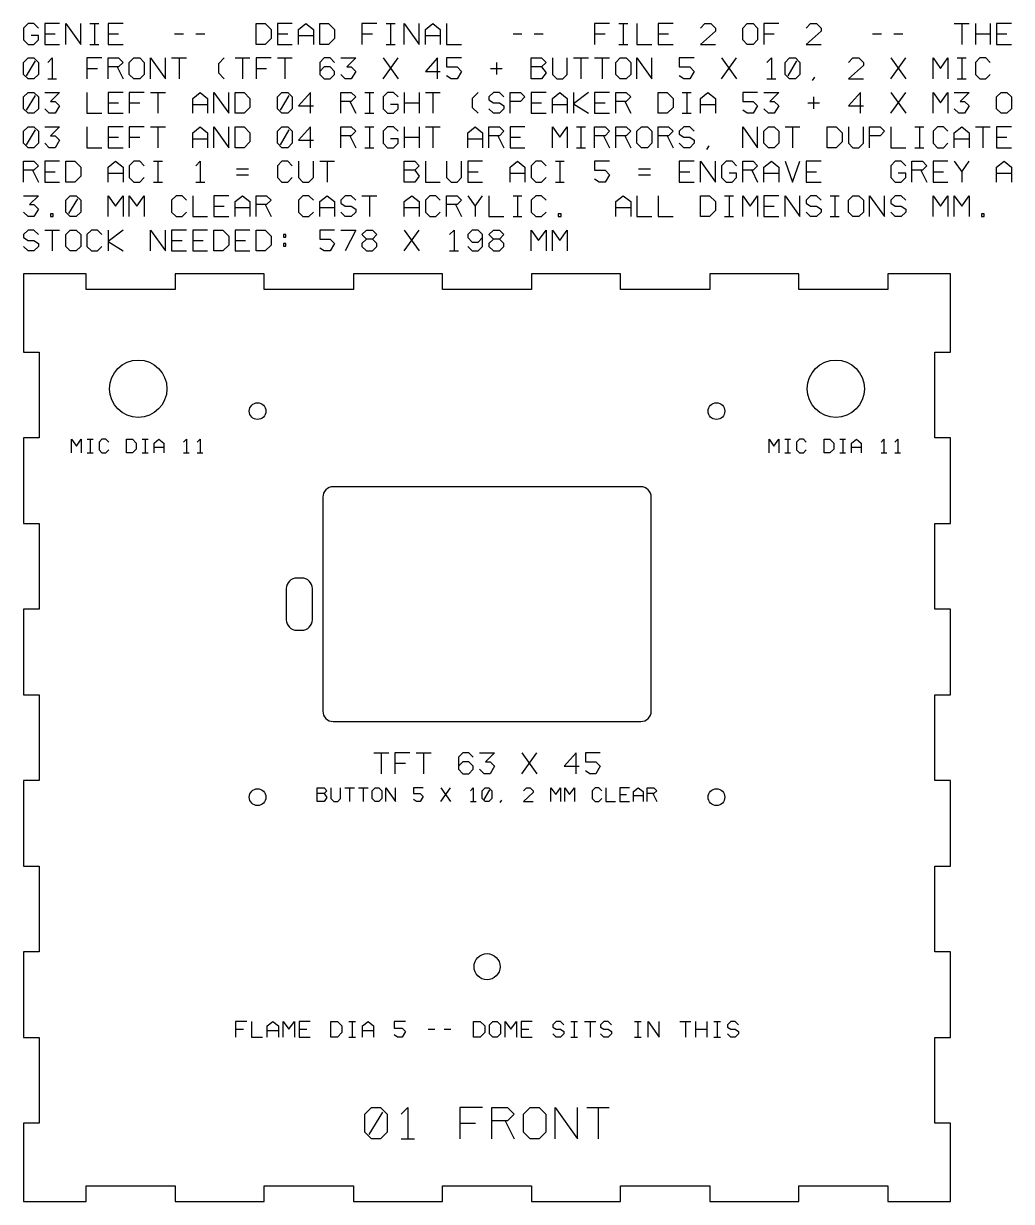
# Model space of a CAD drawing. Extents: x 10 to 567, y 10 to 236.
# Drawn here: x 10 to 199.5, y 10 to 235.8 of the extents above; entities that cross this region are included whole.
import ezdxf

# ---------------------------------------------------------------- set-up
doc = ezdxf.new("R2010")
doc.units = 0
for name, color, linetype in [('CUT', 1, 'Continuous'), ('ENGRAVE', 5, 'Continuous'), ('NOTES', 8, 'Continuous')]:
    doc.layers.add(name, color=color, linetype=linetype)

msp = doc.modelspace()

# ---------------------------------------------------------------- linework, layer by layer
at = {"layer": 'CUT', "color": 1}
msp.add_lwpolyline([(10, 10), (22, 10), (22, 13), (39.09, 13), (39.09, 10), (56.18, 10), (56.18, 13), (73.27, 13), (73.27, 10), (90.36, 10), (90.36, 13), (107.44, 13), (107.44, 10), (124.53, 10), (124.53, 13), (141.62, 13), (141.62, 10), (158.71, 10), (158.71, 13), (175.8, 13), (175.8, 10), (187.8, 10), (187.8, 25), (184.8, 25), (184.8, 41.42), (187.8, 41.42), (187.8, 57.84), (184.8, 57.84), (184.8, 74.27), (187.8, 74.27), (187.8, 90.69), (184.8, 90.69), (184.8, 107.11), (187.8, 107.11), (187.8, 123.53), (184.8, 123.53), (184.8, 139.96), (187.8, 139.96), (187.8, 156.38), (184.8, 156.38), (184.8, 172.8), (187.8, 172.8), (187.8, 187.8), (175.8, 187.8), (175.8, 184.8), (158.71, 184.8), (158.71, 187.8), (141.62, 187.8), (141.62, 184.8), (124.53, 184.8), (124.53, 187.8), (107.44, 187.8), (107.44, 184.8), (90.36, 184.8), (90.36, 187.8), (73.27, 187.8), (73.27, 184.8), (56.18, 184.8), (56.18, 187.8), (39.09, 187.8), (39.09, 184.8), (22, 184.8), (22, 187.8), (10, 187.8), (10, 172.8), (13, 172.8), (13, 156.38), (10, 156.38), (10, 139.96), (13, 139.96), (13, 123.53), (10, 123.53), (10, 107.11), (13, 107.11), (13, 90.69), (10, 90.69), (10, 74.27), (13, 74.27), (13, 57.84), (10, 57.84), (10, 41.42), (13, 41.42), (13, 25), (10, 25)], close=True, dxfattribs=at)
for points in [[(69.4, 102), (128.4, 102, 0.414214), (130.4, 104), (130.4, 145, 0.414214), (128.4, 147), (69.4, 147, 0.414214), (67.4, 145), (67.4, 104, 0.414214)], [(62.4, 119.5), (63.4, 119.5, 0.414214), (65.4, 121.5), (65.4, 127.5, 0.414214), (63.4, 129.5), (62.4, 129.5, 0.414214), (60.4, 127.5), (60.4, 121.5, 0.414214)]]:
    msp.add_lwpolyline(points, format="xyb", close=True, dxfattribs=at)
for centre, radius in [((32, 165.8), 5.5), ((165.8, 165.8), 5.5), ((54.9, 161.5), 1.6), ((142.9, 161.5), 1.6), ((54.9, 87.5), 1.6), ((142.9, 87.5), 1.6), ((98.9, 55), 2.5)]:
    msp.add_circle(centre, radius, dxfattribs=at)
at = {"layer": 'ENGRAVE', "color": 5}
for points in [[(19.2, 153.5), (19.2, 156.1), (20.13, 154.8), (21.06, 156.1), (21.06, 153.5)], [(22.21, 156.1), (23.33, 156.1)], [(22.77, 156.1), (22.77, 153.5)], [(26.34, 155.54), (25.78, 156.1), (25.04, 156.1), (24.48, 155.54), (24.48, 154.06), (25.04, 153.5), (25.78, 153.5), (26.34, 154.06)], [(29.75, 153.5), (29.75, 156.1), (30.87, 156.1), (31.61, 155.36), (31.61, 154.24), (30.87, 153.5), (29.75, 153.5)], [(32.76, 156.1), (33.88, 156.1)], [(33.32, 156.1), (33.32, 153.5)], [(35.03, 153.5), (35.03, 155.36), (35.96, 156.1), (36.88, 155.36), (36.88, 153.5)], [(40.67, 155.54), (41.23, 156.1), (41.23, 153.5)], [(43.31, 155.54), (43.87, 156.1), (43.87, 153.5)], [(153, 153.5), (153, 156.1), (153.93, 154.8), (154.86, 156.1), (154.86, 153.5)], [(156.01, 156.1), (157.13, 156.1)], [(156.57, 156.1), (156.57, 153.5)], [(160.14, 155.54), (159.58, 156.1), (158.84, 156.1), (158.28, 155.54), (158.28, 154.06), (158.84, 153.5), (159.58, 153.5), (160.14, 154.06)], [(163.55, 153.5), (163.55, 156.1), (164.67, 156.1), (165.41, 155.36), (165.41, 154.24), (164.67, 153.5), (163.55, 153.5)], [(166.56, 156.1), (167.68, 156.1)], [(167.12, 156.1), (167.12, 153.5)], [(168.83, 153.5), (168.83, 155.36), (169.76, 156.1), (170.68, 155.36), (170.68, 153.5)], [(174.47, 155.54), (175.03, 156.1), (175.03, 153.5)], [(177.11, 155.54), (177.67, 156.1), (177.67, 153.5)], [(35.03, 154.61), (36.88, 154.61)], [(168.83, 154.61), (170.68, 154.61)], [(22.21, 153.5), (23.33, 153.5)], [(32.76, 153.5), (33.88, 153.5)], [(40.67, 153.5), (41.79, 153.5)], [(43.31, 153.5), (44.42, 153.5)], [(156.01, 153.5), (157.13, 153.5)], [(166.56, 153.5), (167.68, 153.5)], [(174.47, 153.5), (175.59, 153.5)], [(177.11, 153.5), (178.22, 153.5)], [(77.19, 96), (80.04, 96)], [(78.61, 96), (78.61, 92)], [(84.1, 96), (81.24, 96), (81.24, 92)], [(85.3, 96), (88.16, 96)], [(86.73, 96), (86.73, 92)], [(96.27, 95.14), (95.41, 96), (94.27, 96), (93.41, 95.14), (93.41, 92.86), (94.27, 92), (95.41, 92), (96.27, 92.86), (96.27, 93.43), (95.41, 94.29), (94.27, 94.29), (93.41, 93.43)], [(97.47, 96), (100.33, 96), (98.61, 94.29), (99.47, 94.29), (100.33, 93.43), (99.47, 92), (98.33, 92), (97.47, 92.86)], [(105.59, 96), (108.44, 92)], [(105.59, 92), (108.44, 96)], [(115.99, 92), (115.99, 96), (113.7, 93.43), (116.56, 93.43)], [(120.61, 96), (117.76, 96), (117.76, 94.29), (119.76, 94.29), (120.61, 93.43), (119.76, 92), (118.61, 92), (117.76, 92.57)], [(81.24, 94), (83.24, 94)], [(66.33, 86.7), (66.33, 89.3), (67.63, 89.3), (68.18, 88.74), (67.63, 88.19), (66.33, 88.19)], [(67.63, 88.19), (68.18, 87.44), (67.63, 86.7), (66.33, 86.7)], [(68.96, 89.3), (68.96, 87.26), (69.52, 86.7), (70.26, 86.7), (70.82, 87.26), (70.82, 89.3)], [(71.6, 89.3), (73.46, 89.3)], [(72.53, 89.3), (72.53, 86.7)], [(74.24, 89.3), (76.09, 89.3)], [(75.17, 89.3), (75.17, 86.7)], [(77.43, 89.3), (78.17, 89.3), (78.73, 88.74), (78.73, 87.26), (78.17, 86.7), (77.43, 86.7), (76.87, 87.26), (76.87, 88.74), (77.43, 89.3)], [(79.51, 86.7), (79.51, 89.3), (81.37, 86.7), (81.37, 89.3)], [(86.64, 89.3), (84.79, 89.3), (84.79, 88.19), (86.09, 88.19), (86.64, 87.63), (86.09, 86.7), (85.34, 86.7), (84.79, 87.07)], [(90.06, 89.3), (91.92, 86.7)], [(90.06, 86.7), (91.92, 89.3)], [(95.71, 88.74), (96.26, 89.3), (96.26, 86.7)], [(98.53, 89.3), (99.27, 89.3), (99.83, 88.74), (99.83, 87.26), (99.27, 86.7), (98.53, 86.7), (97.97, 87.26), (97.97, 88.74), (98.53, 89.3)], [(98.34, 87.07), (99.46, 88.93)], [(105.88, 88.74), (106.44, 89.3), (107.18, 89.3), (107.74, 88.74), (107.74, 88.37), (105.88, 86.7), (107.74, 86.7)], [(111.16, 86.7), (111.16, 89.3), (112.09, 88), (113.01, 89.3), (113.01, 86.7)], [(113.79, 86.7), (113.79, 89.3), (114.72, 88), (115.65, 89.3), (115.65, 86.7)], [(120.93, 88.74), (120.37, 89.3), (119.63, 89.3), (119.07, 88.74), (119.07, 87.26), (119.63, 86.7), (120.37, 86.7), (120.93, 87.26)], [(121.71, 89.3), (121.71, 86.7), (123.56, 86.7)], [(126.2, 89.3), (124.34, 89.3), (124.34, 86.7), (126.2, 86.7)], [(126.98, 86.7), (126.98, 88.56), (127.91, 89.3), (128.84, 88.56), (128.84, 86.7)], [(129.62, 86.7), (129.62, 89.3), (130.92, 89.3), (131.47, 88.74), (130.92, 88.19), (129.62, 88.19)], [(130.73, 88.19), (131.47, 86.7)], [(95.71, 86.7), (96.82, 86.7)], [(101.65, 86.92), (101.35, 86.48)], [(124.34, 88), (125.64, 88)], [(126.98, 87.81), (128.84, 87.81)], [(52.81, 44.5), (50.66, 44.5), (50.66, 41.5)], [(50.66, 43), (52.16, 43)], [(53.71, 44.5), (53.71, 41.5), (55.85, 41.5)], [(56.75, 41.5), (56.75, 43.64), (57.82, 44.5), (58.89, 43.64), (58.89, 41.5)], [(59.79, 41.5), (59.79, 44.5), (60.86, 43), (61.94, 44.5), (61.94, 41.5)], [(64.98, 44.5), (62.84, 44.5), (62.84, 41.5), (64.98, 41.5)], [(62.84, 43), (64.34, 43)], [(68.92, 41.5), (68.92, 44.5), (70.21, 44.5), (71.06, 43.64), (71.06, 42.36), (70.21, 41.5), (68.92, 41.5)], [(72.39, 44.5), (73.68, 44.5)], [(73.04, 44.5), (73.04, 41.5)], [(75.01, 41.5), (75.01, 43.64), (76.08, 44.5), (77.15, 43.64), (77.15, 41.5)], [(83.24, 44.5), (81.09, 44.5), (81.09, 43.21), (82.59, 43.21), (83.24, 42.57), (82.59, 41.5), (81.74, 41.5), (81.09, 41.93)], [(87.61, 43), (88.89, 43)], [(90.65, 43), (91.94, 43)], [(96.31, 41.5), (96.31, 44.5), (97.59, 44.5), (98.45, 43.64), (98.45, 42.36), (97.59, 41.5), (96.31, 41.5)], [(99.99, 44.5), (100.85, 44.5), (101.49, 43.86), (101.49, 42.14), (100.85, 41.5), (99.99, 41.5), (99.35, 42.14), (99.35, 43.86), (99.99, 44.5)], [(102.39, 41.5), (102.39, 44.5), (103.46, 43), (104.54, 44.5), (104.54, 41.5)], [(107.58, 44.5), (105.44, 44.5), (105.44, 41.5), (107.58, 41.5)], [(105.44, 43), (106.94, 43)], [(113.66, 43.86), (113.02, 44.5), (112.16, 44.5), (111.52, 43.86), (111.52, 43.43), (112.16, 43), (113.02, 43), (113.66, 42.57), (113.66, 42.14), (113.02, 41.5), (112.16, 41.5), (111.52, 42.14)], [(114.99, 44.5), (116.28, 44.5)], [(115.64, 44.5), (115.64, 41.5)], [(117.61, 44.5), (119.75, 44.5)], [(118.68, 44.5), (118.68, 41.5)], [(122.79, 43.86), (122.15, 44.5), (121.29, 44.5), (120.65, 43.86), (120.65, 43.43), (121.29, 43), (122.15, 43), (122.79, 42.57), (122.79, 42.14), (122.15, 41.5), (121.29, 41.5), (120.65, 42.14)], [(127.16, 44.5), (128.45, 44.5)], [(127.81, 44.5), (127.81, 41.5)], [(129.78, 41.5), (129.78, 44.5), (131.92, 41.5), (131.92, 44.5)], [(135.86, 44.5), (138.01, 44.5)], [(136.94, 44.5), (136.94, 41.5)], [(138.91, 44.5), (138.91, 41.5)], [(138.91, 43), (141.05, 43)], [(141.05, 44.5), (141.05, 41.5)], [(142.38, 44.5), (143.66, 44.5)], [(143.02, 44.5), (143.02, 41.5)], [(147.14, 43.86), (146.49, 44.5), (145.64, 44.5), (144.99, 43.86), (144.99, 43.43), (145.64, 43), (146.49, 43), (147.14, 42.57), (147.14, 42.14), (146.49, 41.5), (145.64, 41.5), (144.99, 42.14)], [(56.75, 42.79), (58.89, 42.79)], [(72.39, 41.5), (73.68, 41.5)], [(75.01, 42.79), (77.15, 42.79)], [(114.99, 41.5), (116.28, 41.5)], [(127.16, 41.5), (128.45, 41.5)], [(142.38, 41.5), (143.66, 41.5)], [(76.74, 28), (78.46, 28), (79.74, 26.71), (79.74, 23.29), (78.46, 22), (76.74, 22), (75.46, 23.29), (75.46, 26.71), (76.74, 28)], [(76.31, 22.86), (78.89, 27.14)], [(82.4, 26.71), (83.69, 28), (83.69, 22)], [(98, 28), (93.71, 28), (93.71, 22)], [(99.8, 22), (99.8, 28), (102.8, 28), (104.09, 26.71), (102.8, 25.43), (99.8, 25.43)], [(107.17, 28), (108.89, 28), (110.17, 26.71), (110.17, 23.29), (108.89, 22), (107.17, 22), (105.89, 23.29), (105.89, 26.71), (107.17, 28)], [(111.97, 22), (111.97, 28), (116.26, 22), (116.26, 28)], [(118.06, 28), (122.34, 28)], [(120.2, 28), (120.2, 22)], [(93.71, 25), (96.71, 25)], [(102.37, 25.43), (104.09, 22)], [(82.4, 22), (84.97, 22)]]:
    msp.add_lwpolyline(points, dxfattribs=at)
at = {"layer": 'NOTES', "color": 8}
for points in [[(12.86, 234.94), (12, 235.8), (10.86, 235.8), (10, 234.94), (10, 232.66), (10.86, 231.8), (12, 231.8), (12.86, 232.66), (12.86, 233.51), (11.43, 233.51)], [(16.91, 235.8), (14.06, 235.8), (14.06, 231.8), (16.91, 231.8)], [(18.11, 231.8), (18.11, 235.8), (20.97, 231.8), (20.97, 235.8)], [(22.74, 235.8), (24.46, 235.8)], [(23.6, 235.8), (23.6, 231.8)], [(29.09, 235.8), (26.23, 235.8), (26.23, 231.8), (29.09, 231.8)], [(54.63, 231.8), (54.63, 235.8), (56.34, 235.8), (57.49, 234.66), (57.49, 232.94), (56.34, 231.8), (54.63, 231.8)], [(61.54, 235.8), (58.69, 235.8), (58.69, 231.8), (61.54, 231.8)], [(62.74, 231.8), (62.74, 234.66), (64.17, 235.8), (65.6, 234.66), (65.6, 231.8)], [(66.8, 231.8), (66.8, 235.8), (68.51, 235.8), (69.66, 234.66), (69.66, 232.94), (68.51, 231.8), (66.8, 231.8)], [(77.77, 235.8), (74.91, 235.8), (74.91, 231.8)], [(79.54, 235.8), (81.26, 235.8)], [(80.4, 235.8), (80.4, 231.8)], [(83.03, 231.8), (83.03, 235.8), (85.89, 231.8), (85.89, 235.8)], [(87.09, 231.8), (87.09, 234.66), (88.51, 235.8), (89.94, 234.66), (89.94, 231.8)], [(91.14, 235.8), (91.14, 231.8), (94, 231.8)], [(122.4, 235.8), (119.54, 235.8), (119.54, 231.8)], [(124.17, 235.8), (125.89, 235.8)], [(125.03, 235.8), (125.03, 231.8)], [(127.66, 235.8), (127.66, 231.8), (130.51, 231.8)], [(134.57, 235.8), (131.71, 235.8), (131.71, 231.8), (134.57, 231.8)], [(139.83, 234.94), (140.69, 235.8), (141.83, 235.8), (142.69, 234.94), (142.69, 234.37), (139.83, 231.8), (142.69, 231.8)], [(148.8, 235.8), (149.94, 235.8), (150.8, 234.94), (150.8, 232.66), (149.94, 231.8), (148.8, 231.8), (147.94, 232.66), (147.94, 234.94), (148.8, 235.8)], [(154.86, 235.8), (152, 235.8), (152, 231.8)], [(160.11, 234.94), (160.97, 235.8), (162.11, 235.8), (162.97, 234.94), (162.97, 234.37), (160.11, 231.8), (162.97, 231.8)], [(188.51, 235.8), (191.37, 235.8)], [(189.94, 235.8), (189.94, 231.8)], [(192.57, 235.8), (192.57, 231.8)], [(195.43, 235.8), (195.43, 231.8)], [(199.49, 235.8), (196.63, 235.8), (196.63, 231.8), (199.49, 231.8)], [(14.06, 233.8), (16.06, 233.8)], [(26.23, 233.8), (28.23, 233.8)], [(38.97, 233.8), (40.69, 233.8)], [(43.03, 233.8), (44.74, 233.8)], [(58.69, 233.8), (60.69, 233.8)], [(62.74, 233.51), (65.6, 233.51)], [(74.91, 233.8), (76.91, 233.8)], [(87.09, 233.51), (89.94, 233.51)], [(103.89, 233.8), (105.6, 233.8)], [(107.94, 233.8), (109.66, 233.8)], [(119.54, 233.8), (121.54, 233.8)], [(131.71, 233.8), (133.71, 233.8)], [(152, 233.8), (154, 233.8)], [(172.86, 233.8), (174.57, 233.8)], [(176.91, 233.8), (178.63, 233.8)], [(192.57, 233.8), (195.43, 233.8)], [(196.63, 233.8), (198.63, 233.8)], [(22.74, 231.8), (24.46, 231.8)], [(79.54, 231.8), (81.26, 231.8)], [(124.17, 231.8), (125.89, 231.8)], [(10.86, 229.2), (12, 229.2), (12.86, 228.34), (12.86, 226.06), (12, 225.2), (10.86, 225.2), (10, 226.06), (10, 228.34), (10.86, 229.2)], [(10.57, 225.77), (12.29, 228.63)], [(14.63, 228.34), (15.49, 229.2), (15.49, 225.2)], [(25.03, 229.2), (22.17, 229.2), (22.17, 225.2)], [(26.23, 225.2), (26.23, 229.2), (28.23, 229.2), (29.09, 228.34), (28.23, 227.49), (26.23, 227.49)], [(31.14, 229.2), (32.29, 229.2), (33.14, 228.34), (33.14, 226.06), (32.29, 225.2), (31.14, 225.2), (30.29, 226.06), (30.29, 228.34), (31.14, 229.2)], [(34.34, 225.2), (34.34, 229.2), (37.2, 225.2), (37.2, 229.2)], [(38.4, 229.2), (41.26, 229.2)], [(39.83, 229.2), (39.83, 225.2)], [(48.51, 229.2), (47.37, 228.06), (47.37, 226.34), (48.51, 225.2)], [(50.57, 229.2), (53.43, 229.2)], [(52, 229.2), (52, 225.2)], [(57.49, 229.2), (54.63, 229.2), (54.63, 225.2)], [(58.69, 229.2), (61.54, 229.2)], [(60.11, 229.2), (60.11, 225.2)], [(69.66, 228.34), (68.8, 229.2), (67.66, 229.2), (66.8, 228.34), (66.8, 226.06), (67.66, 225.2), (68.8, 225.2), (69.66, 226.06), (69.66, 226.63), (68.8, 227.49), (67.66, 227.49), (66.8, 226.63)], [(70.86, 229.2), (73.71, 229.2), (72, 227.49), (72.86, 227.49), (73.71, 226.63), (72.86, 225.2), (71.71, 225.2), (70.86, 226.06)], [(78.97, 229.2), (81.83, 225.2)], [(78.97, 225.2), (81.83, 229.2)], [(89.37, 225.2), (89.37, 229.2), (87.09, 226.63), (89.94, 226.63)], [(94, 229.2), (91.14, 229.2), (91.14, 227.49), (93.14, 227.49), (94, 226.63), (93.14, 225.2), (92, 225.2), (91.14, 225.77)], [(100.69, 228.34), (100.69, 226.06)], [(107.37, 225.2), (107.37, 229.2), (109.37, 229.2), (110.23, 228.34), (109.37, 227.49), (107.37, 227.49)], [(111.43, 229.2), (111.43, 226.06), (112.29, 225.2), (113.43, 225.2), (114.29, 226.06), (114.29, 229.2)], [(115.49, 229.2), (118.34, 229.2)], [(116.91, 229.2), (116.91, 225.2)], [(119.54, 229.2), (122.4, 229.2)], [(120.97, 229.2), (120.97, 225.2)], [(124.46, 229.2), (125.6, 229.2), (126.46, 228.34), (126.46, 226.06), (125.6, 225.2), (124.46, 225.2), (123.6, 226.06), (123.6, 228.34), (124.46, 229.2)], [(127.66, 225.2), (127.66, 229.2), (130.51, 225.2), (130.51, 229.2)], [(138.63, 229.2), (135.77, 229.2), (135.77, 227.49), (137.77, 227.49), (138.63, 226.63), (137.77, 225.2), (136.63, 225.2), (135.77, 225.77)], [(143.89, 229.2), (146.74, 225.2)], [(143.89, 225.2), (146.74, 229.2)], [(152.57, 228.34), (153.43, 229.2), (153.43, 225.2)], [(156.91, 229.2), (158.06, 229.2), (158.91, 228.34), (158.91, 226.06), (158.06, 225.2), (156.91, 225.2), (156.06, 226.06), (156.06, 228.34), (156.91, 229.2)], [(156.63, 225.77), (158.34, 228.63)], [(168.23, 228.34), (169.09, 229.2), (170.23, 229.2), (171.09, 228.34), (171.09, 227.77), (168.23, 225.2), (171.09, 225.2)], [(176.34, 229.2), (179.2, 225.2)], [(176.34, 225.2), (179.2, 229.2)], [(184.46, 225.2), (184.46, 229.2), (185.89, 227.2), (187.31, 229.2), (187.31, 225.2)], [(189.09, 229.2), (190.8, 229.2)], [(189.94, 229.2), (189.94, 225.2)], [(195.43, 228.34), (194.57, 229.2), (193.43, 229.2), (192.57, 228.34), (192.57, 226.06), (193.43, 225.2), (194.57, 225.2), (195.43, 226.06)], [(22.17, 227.2), (24.17, 227.2)], [(27.94, 227.49), (29.09, 225.2)], [(54.63, 227.2), (56.63, 227.2)], [(99.54, 227.2), (101.83, 227.2)], [(109.37, 227.49), (110.23, 226.34), (109.37, 225.2), (107.37, 225.2)], [(14.63, 225.2), (16.34, 225.2)], [(152.57, 225.2), (154.29, 225.2)], [(161.71, 225.54), (161.26, 224.86)], [(189.09, 225.2), (190.8, 225.2)], [(10.86, 222.6), (12, 222.6), (12.86, 221.74), (12.86, 219.46), (12, 218.6), (10.86, 218.6), (10, 219.46), (10, 221.74), (10.86, 222.6)], [(10.57, 219.17), (12.29, 222.03)], [(14.06, 222.6), (16.91, 222.6), (15.2, 220.89), (16.06, 220.89), (16.91, 220.03), (16.06, 218.6), (14.91, 218.6), (14.06, 219.46)], [(22.17, 222.6), (22.17, 218.6), (25.03, 218.6)], [(29.09, 222.6), (26.23, 222.6), (26.23, 218.6), (29.09, 218.6)], [(33.14, 222.6), (30.29, 222.6), (30.29, 218.6)], [(34.34, 222.6), (37.2, 222.6)], [(35.77, 222.6), (35.77, 218.6)], [(42.46, 218.6), (42.46, 221.46), (43.89, 222.6), (45.31, 221.46), (45.31, 218.6)], [(46.51, 218.6), (46.51, 222.6), (49.37, 218.6), (49.37, 222.6)], [(50.57, 218.6), (50.57, 222.6), (52.29, 222.6), (53.43, 221.46), (53.43, 219.74), (52.29, 218.6), (50.57, 218.6)], [(59.54, 222.6), (60.69, 222.6), (61.54, 221.74), (61.54, 219.46), (60.69, 218.6), (59.54, 218.6), (58.69, 219.46), (58.69, 221.74), (59.54, 222.6)], [(59.26, 219.17), (60.97, 222.03)], [(65.03, 218.6), (65.03, 222.6), (62.74, 220.03), (65.6, 220.03)], [(70.86, 218.6), (70.86, 222.6), (72.86, 222.6), (73.71, 221.74), (72.86, 220.89), (70.86, 220.89)], [(75.49, 222.6), (77.2, 222.6)], [(76.34, 222.6), (76.34, 218.6)], [(81.83, 221.74), (80.97, 222.6), (79.83, 222.6), (78.97, 221.74), (78.97, 219.46), (79.83, 218.6), (80.97, 218.6), (81.83, 219.46), (81.83, 220.31), (80.4, 220.31)], [(83.03, 222.6), (83.03, 218.6)], [(85.89, 222.6), (85.89, 218.6)], [(87.09, 222.6), (89.94, 222.6)], [(88.51, 222.6), (88.51, 218.6)], [(97.2, 222.6), (96.06, 221.46), (96.06, 219.74), (97.2, 218.6)], [(102.11, 221.74), (101.26, 222.6), (100.11, 222.6), (99.26, 221.74), (99.26, 221.17), (100.11, 220.6), (101.26, 220.6), (102.11, 220.03), (102.11, 219.46), (101.26, 218.6), (100.11, 218.6), (99.26, 219.46)], [(103.31, 218.6), (103.31, 222.6), (105.31, 222.6), (106.17, 221.74), (105.31, 220.89), (103.31, 220.89)], [(110.23, 222.6), (107.37, 222.6), (107.37, 218.6), (110.23, 218.6)], [(111.43, 218.6), (111.43, 221.46), (112.86, 222.6), (114.29, 221.46), (114.29, 218.6)], [(115.49, 222.6), (115.49, 218.6)], [(118.34, 222.6), (115.49, 220.43)], [(122.4, 222.6), (119.54, 222.6), (119.54, 218.6), (122.4, 218.6)], [(123.6, 218.6), (123.6, 222.6), (125.6, 222.6), (126.46, 221.74), (125.6, 220.89), (123.6, 220.89)], [(131.71, 218.6), (131.71, 222.6), (133.43, 222.6), (134.57, 221.46), (134.57, 219.74), (133.43, 218.6), (131.71, 218.6)], [(136.34, 222.6), (138.06, 222.6)], [(137.2, 222.6), (137.2, 218.6)], [(139.83, 218.6), (139.83, 221.46), (141.26, 222.6), (142.69, 221.46), (142.69, 218.6)], [(150.8, 222.6), (147.94, 222.6), (147.94, 220.89), (149.94, 220.89), (150.8, 220.03), (149.94, 218.6), (148.8, 218.6), (147.94, 219.17)], [(152, 222.6), (154.86, 222.6), (153.14, 220.89), (154, 220.89), (154.86, 220.03), (154, 218.6), (152.86, 218.6), (152, 219.46)], [(161.54, 221.74), (161.54, 219.46)], [(170.51, 218.6), (170.51, 222.6), (168.23, 220.03), (171.09, 220.03)], [(176.34, 222.6), (179.2, 218.6)], [(176.34, 218.6), (179.2, 222.6)], [(184.46, 218.6), (184.46, 222.6), (185.89, 220.6), (187.31, 222.6), (187.31, 218.6)], [(188.51, 222.6), (191.37, 222.6), (189.66, 220.89), (190.51, 220.89), (191.37, 220.03), (190.51, 218.6), (189.37, 218.6), (188.51, 219.46)], [(197.49, 222.6), (198.63, 222.6), (199.49, 221.74), (199.49, 219.46), (198.63, 218.6), (197.49, 218.6), (196.63, 219.46), (196.63, 221.74), (197.49, 222.6)], [(26.23, 220.6), (28.23, 220.6)], [(30.29, 220.6), (32.29, 220.6)], [(42.46, 220.31), (45.31, 220.31)], [(72.57, 220.89), (73.71, 218.6)], [(83.03, 220.6), (85.89, 220.6)], [(107.37, 220.6), (109.37, 220.6)], [(111.43, 220.31), (114.29, 220.31)], [(115.49, 220.43), (118.34, 218.6)], [(119.54, 220.6), (121.54, 220.6)], [(125.31, 220.89), (126.46, 218.6)], [(139.83, 220.31), (142.69, 220.31)], [(160.4, 220.6), (162.69, 220.6)], [(75.49, 218.6), (77.2, 218.6)], [(136.34, 218.6), (138.06, 218.6)], [(10.86, 216), (12, 216), (12.86, 215.14), (12.86, 212.86), (12, 212), (10.86, 212), (10, 212.86), (10, 215.14), (10.86, 216)], [(10.57, 212.57), (12.29, 215.43)], [(14.06, 216), (16.91, 216), (15.2, 214.29), (16.06, 214.29), (16.91, 213.43), (16.06, 212), (14.91, 212), (14.06, 212.86)], [(22.17, 216), (22.17, 212), (25.03, 212)], [(29.09, 216), (26.23, 216), (26.23, 212), (29.09, 212)], [(33.14, 216), (30.29, 216), (30.29, 212)], [(34.34, 216), (37.2, 216)], [(35.77, 216), (35.77, 212)], [(42.46, 212), (42.46, 214.86), (43.89, 216), (45.31, 214.86), (45.31, 212)], [(46.51, 212), (46.51, 216), (49.37, 212), (49.37, 216)], [(50.57, 212), (50.57, 216), (52.29, 216), (53.43, 214.86), (53.43, 213.14), (52.29, 212), (50.57, 212)], [(59.54, 216), (60.69, 216), (61.54, 215.14), (61.54, 212.86), (60.69, 212), (59.54, 212), (58.69, 212.86), (58.69, 215.14), (59.54, 216)], [(59.26, 212.57), (60.97, 215.43)], [(65.03, 212), (65.03, 216), (62.74, 213.43), (65.6, 213.43)], [(70.86, 212), (70.86, 216), (72.86, 216), (73.71, 215.14), (72.86, 214.29), (70.86, 214.29)], [(75.49, 216), (77.2, 216)], [(76.34, 216), (76.34, 212)], [(81.83, 215.14), (80.97, 216), (79.83, 216), (78.97, 215.14), (78.97, 212.86), (79.83, 212), (80.97, 212), (81.83, 212.86), (81.83, 213.71), (80.4, 213.71)], [(83.03, 216), (83.03, 212)], [(85.89, 216), (85.89, 212)], [(87.09, 216), (89.94, 216)], [(88.51, 216), (88.51, 212)], [(95.2, 212), (95.2, 214.86), (96.63, 216), (98.06, 214.86), (98.06, 212)], [(99.26, 212), (99.26, 216), (101.26, 216), (102.11, 215.14), (101.26, 214.29), (99.26, 214.29)], [(106.17, 216), (103.31, 216), (103.31, 212), (106.17, 212)], [(111.43, 212), (111.43, 216), (112.86, 214), (114.29, 216), (114.29, 212)], [(116.06, 216), (117.77, 216)], [(116.91, 216), (116.91, 212)], [(119.54, 212), (119.54, 216), (121.54, 216), (122.4, 215.14), (121.54, 214.29), (119.54, 214.29)], [(123.6, 212), (123.6, 216), (125.6, 216), (126.46, 215.14), (125.6, 214.29), (123.6, 214.29)], [(128.51, 216), (129.66, 216), (130.51, 215.14), (130.51, 212.86), (129.66, 212), (128.51, 212), (127.66, 212.86), (127.66, 215.14), (128.51, 216)], [(131.71, 212), (131.71, 216), (133.71, 216), (134.57, 215.14), (133.71, 214.29), (131.71, 214.29)], [(138.63, 215.14), (137.77, 216), (136.63, 216), (135.77, 215.14), (135.77, 214.57), (136.63, 214), (137.77, 214), (138.63, 213.43), (138.63, 212.86), (137.77, 212), (136.63, 212), (135.77, 212.86)], [(147.94, 212), (147.94, 216), (150.8, 212), (150.8, 216)], [(152.86, 216), (154, 216), (154.86, 215.14), (154.86, 212.86), (154, 212), (152.86, 212), (152, 212.86), (152, 215.14), (152.86, 216)], [(156.06, 216), (158.91, 216)], [(157.49, 216), (157.49, 212)], [(164.17, 212), (164.17, 216), (165.89, 216), (167.03, 214.86), (167.03, 213.14), (165.89, 212), (164.17, 212)], [(168.23, 216), (168.23, 212.86), (169.09, 212), (170.23, 212), (171.09, 212.86), (171.09, 216)], [(172.29, 212), (172.29, 216), (174.29, 216), (175.14, 215.14), (174.29, 214.29), (172.29, 214.29)], [(176.34, 216), (176.34, 212), (179.2, 212)], [(180.97, 216), (182.69, 216)], [(181.83, 216), (181.83, 212)], [(187.31, 215.14), (186.46, 216), (185.31, 216), (184.46, 215.14), (184.46, 212.86), (185.31, 212), (186.46, 212), (187.31, 212.86)], [(188.51, 212), (188.51, 214.86), (189.94, 216), (191.37, 214.86), (191.37, 212)], [(192.57, 216), (195.43, 216)], [(194, 216), (194, 212)], [(199.49, 216), (196.63, 216), (196.63, 212), (199.49, 212)], [(26.23, 214), (28.23, 214)], [(30.29, 214), (32.29, 214)], [(42.46, 213.71), (45.31, 213.71)], [(72.57, 214.29), (73.71, 212)], [(83.03, 214), (85.89, 214)], [(95.2, 213.71), (98.06, 213.71)], [(100.97, 214.29), (102.11, 212)], [(103.31, 214), (105.31, 214)], [(121.26, 214.29), (122.4, 212)], [(125.31, 214.29), (126.46, 212)], [(133.43, 214.29), (134.57, 212)], [(141.43, 212.34), (140.97, 211.66)], [(188.51, 213.71), (191.37, 213.71)], [(196.63, 214), (198.63, 214)], [(75.49, 212), (77.2, 212)], [(116.06, 212), (117.77, 212)], [(180.97, 212), (182.69, 212)], [(10, 205.4), (10, 209.4), (12, 209.4), (12.86, 208.54), (12, 207.69), (10, 207.69)], [(16.91, 209.4), (14.06, 209.4), (14.06, 205.4), (16.91, 205.4)], [(18.11, 205.4), (18.11, 209.4), (19.83, 209.4), (20.97, 208.26), (20.97, 206.54), (19.83, 205.4), (18.11, 205.4)], [(26.23, 205.4), (26.23, 208.26), (27.66, 209.4), (29.09, 208.26), (29.09, 205.4)], [(33.14, 208.54), (32.29, 209.4), (31.14, 209.4), (30.29, 208.54), (30.29, 206.26), (31.14, 205.4), (32.29, 205.4), (33.14, 206.26)], [(34.91, 209.4), (36.63, 209.4)], [(35.77, 209.4), (35.77, 205.4)], [(43.03, 208.54), (43.89, 209.4), (43.89, 205.4)], [(50.86, 207.97), (53.14, 207.97)], [(61.54, 208.54), (60.69, 209.4), (59.54, 209.4), (58.69, 208.54), (58.69, 206.26), (59.54, 205.4), (60.69, 205.4), (61.54, 206.26)], [(62.74, 209.4), (62.74, 206.26), (63.6, 205.4), (64.74, 205.4), (65.6, 206.26), (65.6, 209.4)], [(66.8, 209.4), (69.66, 209.4)], [(68.23, 209.4), (68.23, 205.4)], [(83.03, 205.4), (83.03, 209.4), (85.03, 209.4), (85.89, 208.54), (85.03, 207.69), (83.03, 207.69)], [(87.09, 209.4), (87.09, 205.4), (89.94, 205.4)], [(91.14, 209.4), (91.14, 206.26), (92, 205.4), (93.14, 205.4), (94, 206.26), (94, 209.4)], [(98.06, 209.4), (95.2, 209.4), (95.2, 205.4), (98.06, 205.4)], [(103.31, 205.4), (103.31, 208.26), (104.74, 209.4), (106.17, 208.26), (106.17, 205.4)], [(110.23, 208.54), (109.37, 209.4), (108.23, 209.4), (107.37, 208.54), (107.37, 206.26), (108.23, 205.4), (109.37, 205.4), (110.23, 206.26)], [(112, 209.4), (113.71, 209.4)], [(112.86, 209.4), (112.86, 205.4)], [(122.4, 209.4), (119.54, 209.4), (119.54, 207.69), (121.54, 207.69), (122.4, 206.83), (121.54, 205.4), (120.4, 205.4), (119.54, 205.97)], [(127.94, 207.97), (130.23, 207.97)], [(138.63, 209.4), (135.77, 209.4), (135.77, 205.4), (138.63, 205.4)], [(139.83, 205.4), (139.83, 209.4), (142.69, 205.4), (142.69, 209.4)], [(146.74, 208.54), (145.89, 209.4), (144.74, 209.4), (143.89, 208.54), (143.89, 206.26), (144.74, 205.4), (145.89, 205.4), (146.74, 206.26), (146.74, 207.11), (145.31, 207.11)], [(147.94, 205.4), (147.94, 209.4), (149.94, 209.4), (150.8, 208.54), (149.94, 207.69), (147.94, 207.69)], [(152, 205.4), (152, 208.26), (153.43, 209.4), (154.86, 208.26), (154.86, 205.4)], [(156.06, 209.4), (157.49, 205.4), (158.91, 209.4)], [(162.97, 209.4), (160.11, 209.4), (160.11, 205.4), (162.97, 205.4)], [(179.2, 208.54), (178.34, 209.4), (177.2, 209.4), (176.34, 208.54), (176.34, 206.26), (177.2, 205.4), (178.34, 205.4), (179.2, 206.26), (179.2, 207.11), (177.77, 207.11)], [(180.4, 205.4), (180.4, 209.4), (182.4, 209.4), (183.26, 208.54), (182.4, 207.69), (180.4, 207.69)], [(187.31, 209.4), (184.46, 209.4), (184.46, 205.4), (187.31, 205.4)], [(188.51, 209.4), (189.94, 207.4), (191.37, 209.4)], [(196.63, 205.4), (196.63, 208.26), (198.06, 209.4), (199.49, 208.26), (199.49, 205.4)], [(11.71, 207.69), (12.86, 205.4)], [(14.06, 207.4), (16.06, 207.4)], [(26.23, 207.11), (29.09, 207.11)], [(50.86, 206.83), (53.14, 206.83)], [(85.03, 207.69), (85.89, 206.54), (85.03, 205.4), (83.03, 205.4)], [(95.2, 207.4), (97.2, 207.4)], [(103.31, 207.11), (106.17, 207.11)], [(127.94, 206.83), (130.23, 206.83)], [(135.77, 207.4), (137.77, 207.4)], [(149.66, 207.69), (150.8, 205.4)], [(152, 207.11), (154.86, 207.11)], [(160.11, 207.4), (162.11, 207.4)], [(182.11, 207.69), (183.26, 205.4)], [(184.46, 207.4), (186.46, 207.4)], [(189.94, 207.4), (189.94, 205.4)], [(196.63, 207.11), (199.49, 207.11)], [(34.91, 205.4), (36.63, 205.4)], [(43.03, 205.4), (44.74, 205.4)], [(112, 205.4), (113.71, 205.4)], [(10, 202.8), (12.86, 202.8), (11.14, 201.09), (12, 201.09), (12.86, 200.23), (12, 198.8), (10.86, 198.8), (10, 199.66)], [(18.97, 202.8), (20.11, 202.8), (20.97, 201.94), (20.97, 199.66), (20.11, 198.8), (18.97, 198.8), (18.11, 199.66), (18.11, 201.94), (18.97, 202.8)], [(18.69, 199.37), (20.4, 202.23)], [(26.23, 198.8), (26.23, 202.8), (27.66, 200.8), (29.09, 202.8), (29.09, 198.8)], [(30.29, 198.8), (30.29, 202.8), (31.71, 200.8), (33.14, 202.8), (33.14, 198.8)], [(41.26, 201.94), (40.4, 202.8), (39.26, 202.8), (38.4, 201.94), (38.4, 199.66), (39.26, 198.8), (40.4, 198.8), (41.26, 199.66)], [(42.46, 202.8), (42.46, 198.8), (45.31, 198.8)], [(49.37, 202.8), (46.51, 202.8), (46.51, 198.8), (49.37, 198.8)], [(50.57, 198.8), (50.57, 201.66), (52, 202.8), (53.43, 201.66), (53.43, 198.8)], [(54.63, 198.8), (54.63, 202.8), (56.63, 202.8), (57.49, 201.94), (56.63, 201.09), (54.63, 201.09)], [(56.34, 201.09), (57.49, 198.8)], [(65.6, 201.94), (64.74, 202.8), (63.6, 202.8), (62.74, 201.94), (62.74, 199.66), (63.6, 198.8), (64.74, 198.8), (65.6, 199.66)], [(66.8, 198.8), (66.8, 201.66), (68.23, 202.8), (69.66, 201.66), (69.66, 198.8)], [(73.71, 201.94), (72.86, 202.8), (71.71, 202.8), (70.86, 201.94), (70.86, 201.37), (71.71, 200.8), (72.86, 200.8), (73.71, 200.23), (73.71, 199.66), (72.86, 198.8), (71.71, 198.8), (70.86, 199.66)], [(74.91, 202.8), (77.77, 202.8)], [(76.34, 202.8), (76.34, 198.8)], [(83.03, 198.8), (83.03, 201.66), (84.46, 202.8), (85.89, 201.66), (85.89, 198.8)], [(89.94, 201.94), (89.09, 202.8), (87.94, 202.8), (87.09, 201.94), (87.09, 199.66), (87.94, 198.8), (89.09, 198.8), (89.94, 199.66)], [(91.14, 198.8), (91.14, 202.8), (93.14, 202.8), (94, 201.94), (93.14, 201.09), (91.14, 201.09)], [(92.86, 201.09), (94, 198.8)], [(95.2, 202.8), (96.63, 200.8), (98.06, 202.8)], [(99.26, 202.8), (99.26, 198.8), (102.11, 198.8)], [(103.89, 202.8), (105.6, 202.8)], [(104.74, 202.8), (104.74, 198.8)], [(110.23, 201.94), (109.37, 202.8), (108.23, 202.8), (107.37, 201.94), (107.37, 199.66), (108.23, 198.8), (109.37, 198.8), (110.23, 199.66)], [(123.6, 198.8), (123.6, 201.66), (125.03, 202.8), (126.46, 201.66), (126.46, 198.8)], [(127.66, 202.8), (127.66, 198.8), (130.51, 198.8)], [(131.71, 202.8), (131.71, 198.8), (134.57, 198.8)], [(139.83, 198.8), (139.83, 202.8), (141.54, 202.8), (142.69, 201.66), (142.69, 199.94), (141.54, 198.8), (139.83, 198.8)], [(144.46, 202.8), (146.17, 202.8)], [(145.31, 202.8), (145.31, 198.8)], [(147.94, 198.8), (147.94, 202.8), (149.37, 200.8), (150.8, 202.8), (150.8, 198.8)], [(154.86, 202.8), (152, 202.8), (152, 198.8), (154.86, 198.8)], [(156.06, 198.8), (156.06, 202.8), (158.91, 198.8), (158.91, 202.8)], [(162.97, 201.94), (162.11, 202.8), (160.97, 202.8), (160.11, 201.94), (160.11, 201.37), (160.97, 200.8), (162.11, 200.8), (162.97, 200.23), (162.97, 199.66), (162.11, 198.8), (160.97, 198.8), (160.11, 199.66)], [(164.74, 202.8), (166.46, 202.8)], [(165.6, 202.8), (165.6, 198.8)], [(169.09, 202.8), (170.23, 202.8), (171.09, 201.94), (171.09, 199.66), (170.23, 198.8), (169.09, 198.8), (168.23, 199.66), (168.23, 201.94), (169.09, 202.8)], [(172.29, 198.8), (172.29, 202.8), (175.14, 198.8), (175.14, 202.8)], [(179.2, 201.94), (178.34, 202.8), (177.2, 202.8), (176.34, 201.94), (176.34, 201.37), (177.2, 200.8), (178.34, 200.8), (179.2, 200.23), (179.2, 199.66), (178.34, 198.8), (177.2, 198.8), (176.34, 199.66)], [(184.46, 198.8), (184.46, 202.8), (185.89, 200.8), (187.31, 202.8), (187.31, 198.8)], [(188.51, 198.8), (188.51, 202.8), (189.94, 200.8), (191.37, 202.8), (191.37, 198.8)], [(15.2, 198.8), (15.71, 198.8), (15.71, 199.31), (15.2, 199.31), (15.2, 198.8)], [(46.51, 200.8), (48.51, 200.8)], [(50.57, 200.51), (53.43, 200.51)], [(66.8, 200.51), (69.66, 200.51)], [(83.03, 200.51), (85.89, 200.51)], [(96.63, 200.8), (96.63, 198.8)], [(103.89, 198.8), (105.6, 198.8)], [(112.57, 198.8), (113.09, 198.8), (113.09, 199.31), (112.57, 199.31), (112.57, 198.8)], [(123.6, 200.51), (126.46, 200.51)], [(144.46, 198.8), (146.17, 198.8)], [(152, 200.8), (154, 200.8)], [(164.74, 198.8), (166.46, 198.8)], [(193.71, 198.8), (194.23, 198.8), (194.23, 199.31), (193.71, 199.31), (193.71, 198.8)], [(12.86, 195.34), (12, 196.2), (10.86, 196.2), (10, 195.34), (10, 194.77), (10.86, 194.2), (12, 194.2), (12.86, 193.63), (12.86, 193.06), (12, 192.2), (10.86, 192.2), (10, 193.06)], [(14.06, 196.2), (16.91, 196.2)], [(15.49, 196.2), (15.49, 192.2)], [(18.97, 196.2), (20.11, 196.2), (20.97, 195.34), (20.97, 193.06), (20.11, 192.2), (18.97, 192.2), (18.11, 193.06), (18.11, 195.34), (18.97, 196.2)], [(25.03, 195.34), (24.17, 196.2), (23.03, 196.2), (22.17, 195.34), (22.17, 193.06), (23.03, 192.2), (24.17, 192.2), (25.03, 193.06)], [(26.23, 196.2), (26.23, 192.2)], [(29.09, 196.2), (26.23, 194.03)], [(34.34, 192.2), (34.34, 196.2), (37.2, 192.2), (37.2, 196.2)], [(41.26, 196.2), (38.4, 196.2), (38.4, 192.2), (41.26, 192.2)], [(38.4, 194.2), (40.4, 194.2)], [(45.31, 196.2), (42.46, 196.2), (42.46, 192.2), (45.31, 192.2)], [(42.46, 194.2), (44.46, 194.2)], [(46.51, 192.2), (46.51, 196.2), (48.23, 196.2), (49.37, 195.06), (49.37, 193.34), (48.23, 192.2), (46.51, 192.2)], [(53.43, 196.2), (50.57, 196.2), (50.57, 192.2), (53.43, 192.2)], [(50.57, 194.2), (52.57, 194.2)], [(54.63, 192.2), (54.63, 196.2), (56.34, 196.2), (57.49, 195.06), (57.49, 193.34), (56.34, 192.2), (54.63, 192.2)], [(59.83, 194.83), (60.34, 194.83), (60.34, 195.34), (59.83, 195.34), (59.83, 194.83)], [(69.66, 196.2), (66.8, 196.2), (66.8, 194.49), (68.8, 194.49), (69.66, 193.63), (68.8, 192.2), (67.66, 192.2), (66.8, 192.77)], [(70.86, 196.2), (73.71, 196.2), (71.71, 192.2)], [(75.77, 194.49), (74.91, 195.34), (75.77, 196.2), (76.91, 196.2), (77.77, 195.34), (76.91, 194.49), (75.77, 194.49), (74.91, 193.63), (74.91, 193.06), (75.77, 192.2), (76.91, 192.2), (77.77, 193.06), (77.77, 193.63), (76.91, 194.49)], [(83.03, 196.2), (85.89, 192.2)], [(83.03, 192.2), (85.89, 196.2)], [(91.71, 195.34), (92.57, 196.2), (92.57, 192.2)], [(95.2, 193.06), (96.06, 192.2), (97.2, 192.2), (98.06, 193.06), (98.06, 195.34), (97.2, 196.2), (96.06, 196.2), (95.2, 195.34), (95.2, 194.77), (96.06, 193.91), (97.2, 193.91), (98.06, 194.77)], [(100.11, 194.49), (99.26, 195.34), (100.11, 196.2), (101.26, 196.2), (102.11, 195.34), (101.26, 194.49), (100.11, 194.49), (99.26, 193.63), (99.26, 193.06), (100.11, 192.2), (101.26, 192.2), (102.11, 193.06), (102.11, 193.63), (101.26, 194.49)], [(107.37, 192.2), (107.37, 196.2), (108.8, 194.2), (110.23, 196.2), (110.23, 192.2)], [(111.43, 192.2), (111.43, 196.2), (112.86, 194.2), (114.29, 196.2), (114.29, 192.2)], [(26.23, 194.03), (29.09, 192.2)], [(59.83, 193.11), (60.34, 193.11), (60.34, 193.63), (59.83, 193.63), (59.83, 193.11)], [(91.71, 192.2), (93.43, 192.2)]]:
    msp.add_lwpolyline(points, dxfattribs=at)

doc.saveas('drawing.dxf')
